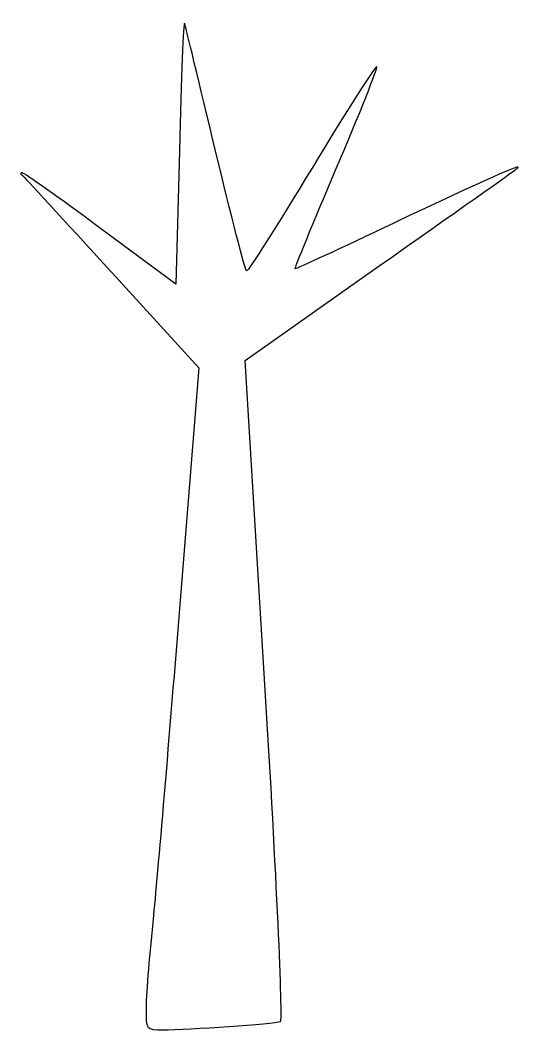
# Model space of a CAD drawing. Header units: centimetres. Extents: x -11.7 to -1.4, y -12.8 to 7.7.
import ezdxf

# ---------------------------------------------------------------- set-up
doc = ezdxf.new("R2010")
doc.units = ezdxf.units.CM
doc.header["$MEASUREMENT"] = 0
doc.layers.add('Layer 1', color=7, linetype='Continuous')

msp = doc.modelspace()

# ---------------------------------------------------------------- linework, layer by layer
at = {"layer": 'Layer 1'}
msp.add_open_spline([(-9.16855, -12.40378), (-9.16855, -12.17248), (-9.10684, -11.38443), (-9.03142, -10.65254), (-9.03142, -10.65254), (-8.956, -9.92065), (-8.71457, -7.08185), (-8.49493, -4.3441), (-8.49493, -4.3441), (-8.49493, -4.3441), (-8.09557, 0.63365), (-8.09557, 0.63365), (-8.09557, 0.63365), (-8.09557, 0.63365), (-9.86551, 2.57401), (-9.86551, 2.57401), (-9.86551, 2.57401), (-10.83898, 3.6412), (-11.66215, 4.53391), (-11.69478, 4.55779), (-11.69478, 4.55779), (-11.72741, 4.58167), (-11.72455, 4.6012), (-11.68843, 4.6012), (-11.68843, 4.6012), (-11.6523, 4.6012), (-10.93362, 4.0921), (-10.09135, 3.46987), (-10.09135, 3.46987), (-10.09135, 3.46987), (-8.55996, 2.33853), (-8.55996, 2.33853), (-8.55996, 2.33853), (-8.55996, 2.33853), (-8.49033, 5.04743), (-8.49033, 5.04743), (-8.49033, 5.04743), (-8.45203, 6.53732), (-8.40411, 7.70422), (-8.38384, 7.64054), (-8.38384, 7.64054), (-8.36356, 7.57686), (-8.08344, 6.42319), (-7.76134, 5.07683), (-7.76134, 5.07683), (-7.43925, 3.73046), (-7.15196, 2.61873), (-7.12292, 2.6063), (-7.12292, 2.6063), (-7.09389, 2.59387), (-6.49441, 3.53512), (-5.79076, 4.69797), (-5.79076, 4.69797), (-5.0871, 5.86081), (-4.49403, 6.78996), (-4.47283, 6.76274), (-4.47283, 6.76274), (-4.45164, 6.73551), (-4.82308, 5.80167), (-5.29826, 4.68753), (-5.29826, 4.68753), (-5.77345, 3.57339), (-6.15029, 2.65589), (-6.13569, 2.64865), (-6.13569, 2.64865), (-6.12109, 2.6414), (-5.21697, 3.06001), (-4.12653, 3.57889), (-4.12653, 3.57889), (-2.28359, 4.45583), (-1.44402, 4.82772), (-1.62249, 4.68804), (-1.62249, 4.68804), (-1.66318, 4.6562), (-2.92435, 3.76442), (-4.4251, 2.7063), (-4.4251, 2.7063), (-4.4251, 2.7063), (-7.15373, 0.78245), (-7.15373, 0.78245), (-7.15373, 0.78245), (-7.15373, 0.78245), (-6.74341, -5.91771), (-6.74341, -5.91771), (-6.74341, -5.91771), (-6.51773, -9.6028), (-6.37769, -12.63459), (-6.43221, -12.65503), (-6.43221, -12.65503), (-6.54883, -12.69875), (-8.32193, -12.82431), (-8.82269, -12.82431), (-8.82269, -12.82431), (-9.16194, -12.82431), (-9.16855, -12.81627), (-9.16855, -12.40378)], degree=3, knots=[0, 0, 0, 0, 0.04, 0.04, 0.04, 0.04, 0.08, 0.08, 0.08, 0.08, 0.12, 0.12, 0.12, 0.12, 0.16, 0.16, 0.16, 0.16, 0.2, 0.2, 0.2, 0.2, 0.24, 0.24, 0.24, 0.24, 0.28, 0.28, 0.28, 0.28, 0.32, 0.32, 0.32, 0.32, 0.36, 0.36, 0.36, 0.36, 0.4, 0.4, 0.4, 0.4, 0.44, 0.44, 0.44, 0.44, 0.48, 0.48, 0.48, 0.48, 0.52, 0.52, 0.52, 0.52, 0.56, 0.56, 0.56, 0.56, 0.6, 0.6, 0.6, 0.6, 0.64, 0.64, 0.64, 0.64, 0.68, 0.68, 0.68, 0.68, 0.72, 0.72, 0.72, 0.72, 0.76, 0.76, 0.76, 0.76, 0.8, 0.8, 0.8, 0.8, 0.84, 0.84, 0.84, 0.84, 0.88, 0.88, 0.88, 0.88, 0.92, 0.92, 0.92, 0.92, 1, 1, 1, 1], dxfattribs=at)

doc.saveas('drawing.dxf')
